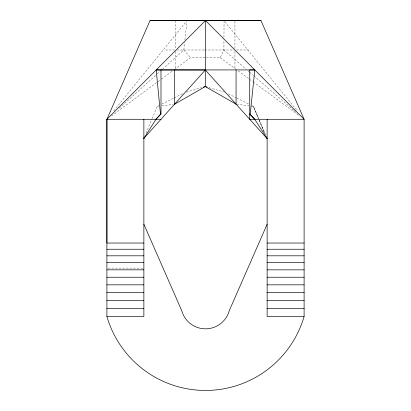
<?xml version="1.0" encoding="UTF-8"?>
<svg xmlns="http://www.w3.org/2000/svg" width="411" height="411" viewBox="0 0 411 411"><rect width="100%" height="100%" fill="white"/><g stroke="black" fill="none" stroke-linecap="round" stroke-linejoin="round"><path stroke-width="0.31" stroke-dasharray="2.06 1.54" d="M206.307 57.663L220.214 57.663L223.903 49.988L223.954 39.795M223.969 37.247L224.046 21.326M162.463 69.238L183.835 49.988L184.652 42.343M184.919 39.795L186.882 21.326M146.064 133.118L151.9 119.154M152.142 118.574L157.254 106.357L158.959 105.504M113.77 110.821L186.142 21.685M119.247 108.165L156.766 74.37M157.238 73.944L160.09 71.375M111.54 115.866L157.475 82.01M157.994 81.63L161.086 79.349M161.605 78.969L172.445 70.98M174.505 69.459L190.509 57.663L205.675 57.663M161.8 104.086L173.73 98.121M174.3 97.833L183.393 93.292M186.322 92.079L201.616 87.615M157.254 106.357L158.528 106.202M161.708 105.827L173.165 104.461M165.638 49.988L174.423 49.988M176.935 49.988L204.19 49.988M204.827 49.988L234.018 49.988M236.546 49.988L248.557 49.988M108.17 268.121L143.234 268.121M236.685 104.224L249.03 105.802M251.496 106.12L253.351 106.357L258.611 118.656L253.351 106.357L251.645 105.504M208.963 87.615L224.283 92.079M228.346 93.857L236.304 97.833M236.87 98.121L249.369 104.368M220.214 57.663L236.166 69.382M238.226 70.898L249.035 78.835M249.549 79.215L252.637 81.481M253.15 81.861L299.47 115.887M223.903 49.988L246.127 69.192M248.059 70.862L249.025 71.694M249.508 72.115L253.376 75.454M253.859 75.871L293.475 110.107M293.957 110.523L295.406 111.777M183.835 49.988L190.509 57.663M224.858 21.685L297.23 110.826M265.372 134.474L258.858 119.241L265.372 134.531M253.351 106.357L258.945 119.735M259.187 120.32L264.782 133.698M234.943 21.326L234.943 48.858M234.943 51.421L234.943 69.351M175.78 20.689L175.78 48.858M175.78 51.421L175.78 69.351"/><path stroke-width="0.62" d="M267.129 119.293L267.129 316.496L304.104 316.496L304.104 119.293L261.026 20.689L149.974 20.689L106.896 119.288L106.896 243.04L143.871 243.04M155.975 119.288L160.495 114.237L156.201 69.921L160.989 69.957L160.989 114.001L155.975 119.293L143.871 138.353L144.359 137.192M143.871 138.353L174.439 104.312L205.289 86.546L205.5 20.55L226.276 20.689M250.222 114.237L254.799 69.921L249.729 69.957L249.729 119.293L267.129 138.641L254.743 119.288L249.729 114.001L254.743 119.288M267.129 224.252L229.312 310.552A24.65 24.65 0 0 1 181.688 310.552L143.871 224.252M236.063 69.988L236.063 104.142L205.361 69.988L174.439 104.312L174.439 69.988M143.871 119.288L143.871 316.496L106.896 316.496L106.896 119.293L205.5 20.55L304.104 119.293L249.729 119.293L235.22 103.207M160.495 114.237L160.989 114.001M203.45 87.081L205.289 86.546L207.123 87.081M254.799 69.921L156.201 69.921M184.441 20.689L205.5 20.55M149.974 20.689L261.026 20.689M106.896 119.288L160.989 119.293M267.129 243.04L304.104 243.04M106.896 249.251L143.871 249.251M267.129 249.251L304.104 249.251M106.896 255.812L143.871 255.812M267.129 255.812L304.104 255.812M106.896 262.686L143.871 262.686M267.129 262.686L304.104 262.686M106.896 269.837L143.871 269.837M267.129 269.837L304.104 269.837M106.896 277.235L143.871 277.235M267.129 277.235L304.104 277.235M106.896 284.833L143.871 284.833M267.129 284.833L304.104 284.833M106.896 292.601L143.871 292.601M267.129 292.601L304.104 292.601M106.896 300.498L143.871 300.498M267.129 300.498L304.104 300.498M106.896 308.476L143.871 308.476M267.129 308.476L304.104 308.476M160.989 69.957L205.361 69.988M267.129 138.574L265.999 136.606M205.289 86.546L236.063 104.142M304.104 316.496A102.714 102.714 0 0 1 106.896 316.496"/></g></svg>
